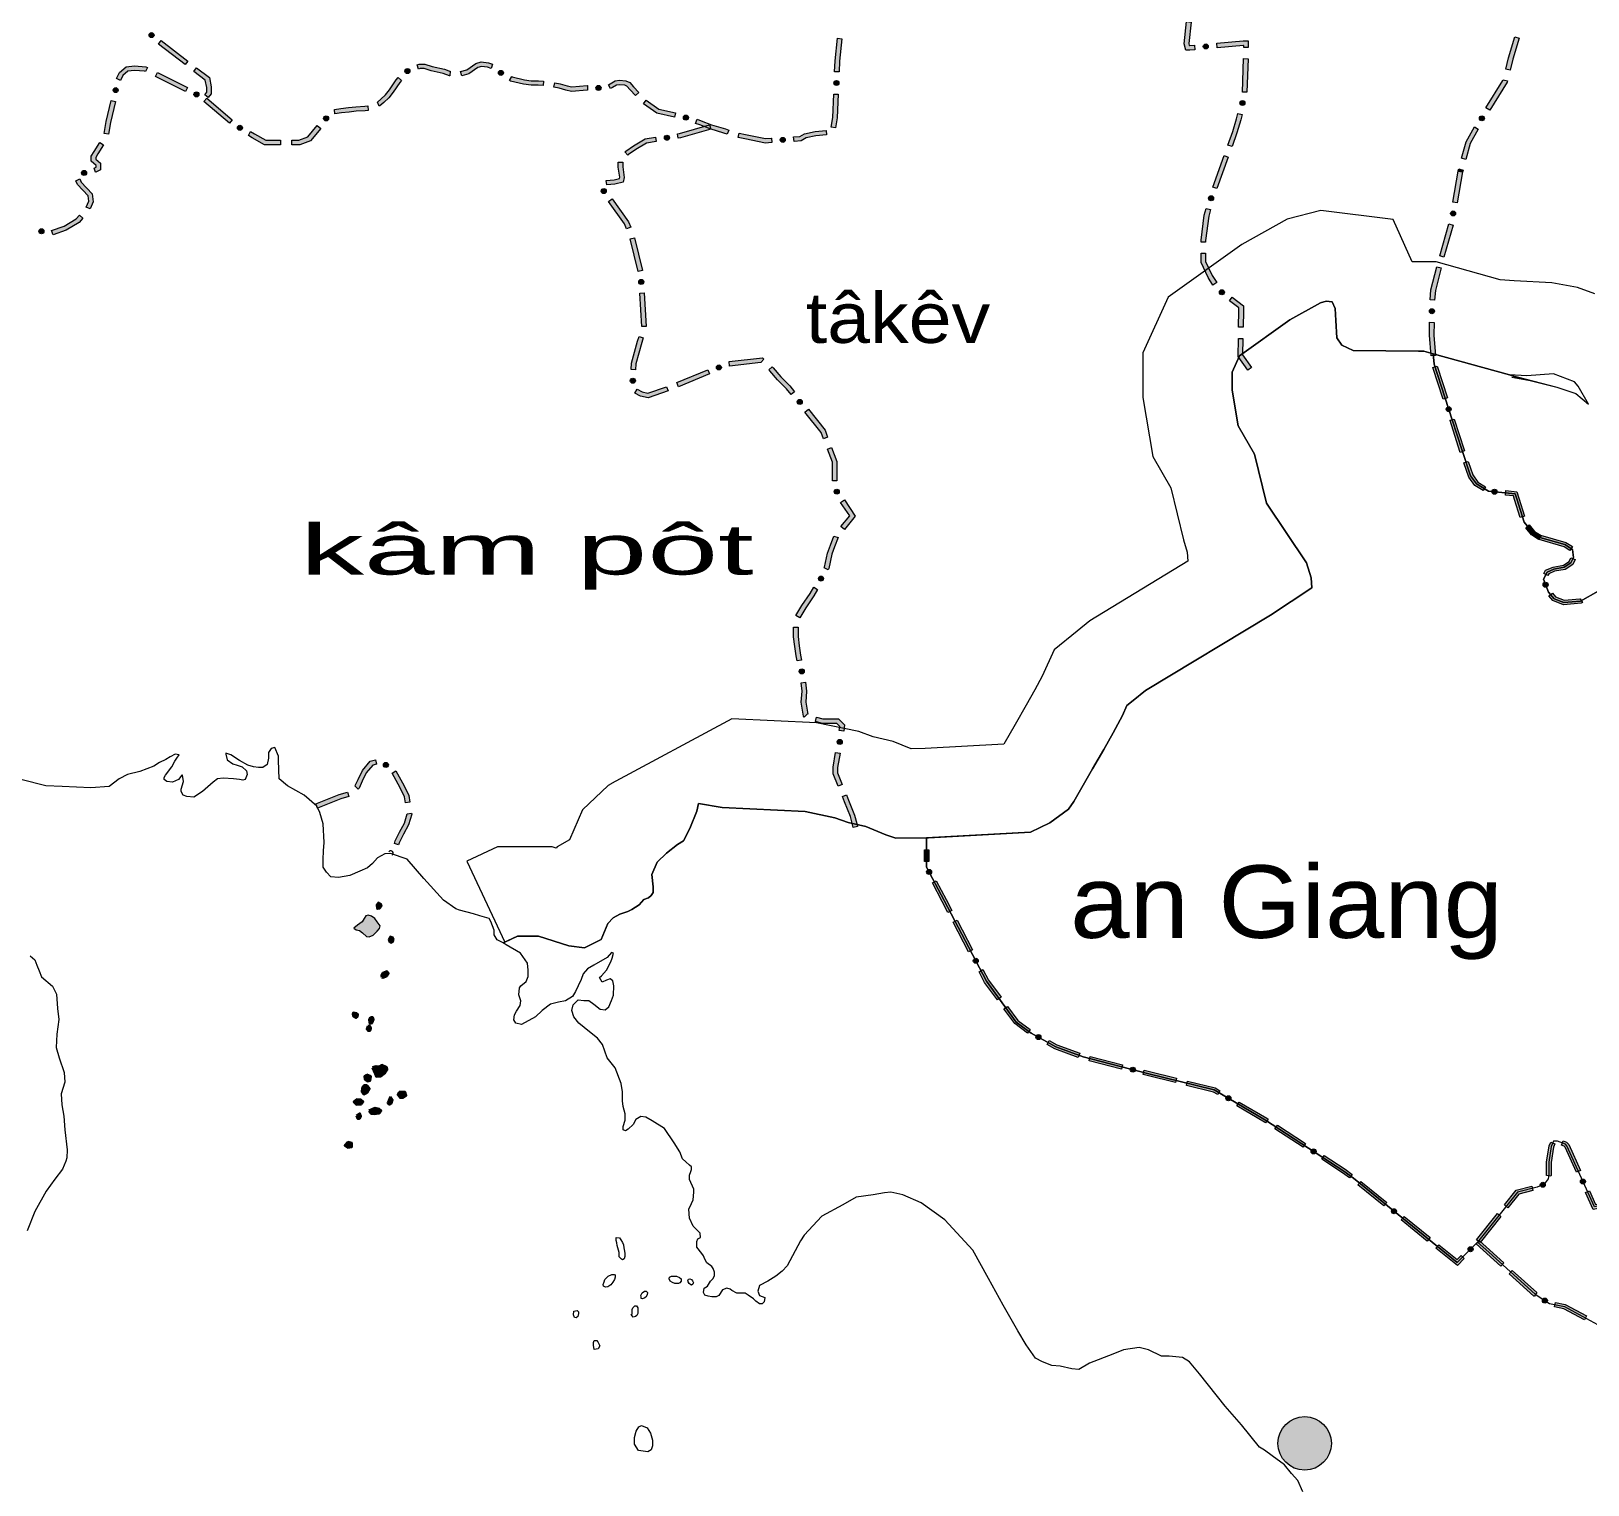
# Model space of a CAD drawing. Header units: metres. Extents: x -835890 to 1024355, y 79891 to 2211954.
# Drawn here: x -433987 to -294392, y 671148 to 801482 of the extents above; entities that cross this region are included whole.
import ezdxf
from ezdxf.enums import TextEntityAlignment as Align

# ---------------------------------------------------------------- set-up
doc = ezdxf.new("R2010")
doc.units = ezdxf.units.M
doc.header["$LTSCALE"] = 2200
for name, color, linetype, lineweight in [('12', 7, 'Continuous', 13), ('13', 7, 'Continuous', 13), ('14', 7, 'Continuous', 13), ('15', 7, 'Continuous', 13), ('18', 7, 'Continuous', 13), ('20', 7, 'Continuous', 13), ('35', 7, 'Continuous', 13), ('36', 7, 'Continuous', 13), ('37', 7, 'Continuous', 13), ('8', 7, 'Continuous', 13)]:
    doc.layers.add(name, color=color, linetype=linetype, lineweight=lineweight)
doc.layers.add('3', color=7, linetype='Continuous')

msp = doc.modelspace()

# ---------------------------------------------------------------- hatches: boundary and pattern name
at = {"layer": '15'}
for points in [[(-402548, 716673), (-402410, 716637), (-402090, 716783), (-401944, 717021), (-402063, 717168), (-402456, 717030), (-402566, 716820)], [(-404821, 713414), (-405103, 713465), (-405141, 713337), (-405090, 713144), (-404885, 713029), (-404718, 713132), (-404692, 713311)], [(-403781, 712259), (-403871, 711989), (-403781, 711874), (-403576, 711874), (-403525, 712066), (-403627, 712272)], [(-403563, 713055), (-403679, 712849), (-403602, 712516), (-403409, 712580), (-403294, 712875), (-403358, 713042)], [(-403870, 707900), (-404081, 707749), (-404051, 707508), (-403810, 707327), (-403598, 707387), (-403538, 707749)], [(-403387, 708564), (-403176, 708081), (-403055, 707749), (-402633, 707780), (-402241, 708081), (-402060, 708353), (-402090, 708564), (-402542, 708775), (-402784, 708624), (-403055, 708655)], [(-403870, 706965), (-404111, 706965), (-404292, 706754), (-404323, 706392), (-404142, 706180), (-403840, 706331), (-403659, 706693)], [(-400973, 706361), (-401094, 706120), (-400913, 705879), (-400641, 705879), (-400370, 706060), (-400460, 706361)], [(-404353, 705275), (-404202, 705486), (-404413, 705667), (-404775, 705698), (-405047, 705486), (-404805, 705245)], [(-401758, 705939), (-401999, 705366), (-401848, 705245), (-401667, 705366), (-401577, 705667)], [(-404805, 704219), (-404715, 704008), (-404534, 704008), (-404413, 704189), (-404504, 704430)], [(-403719, 704672), (-403508, 704430), (-403236, 704400), (-402784, 704460), (-402603, 704672), (-402784, 704823), (-403176, 704913)], [(-405590, 701866), (-405861, 701564), (-405590, 701383), (-405228, 701443), (-405228, 701775)]]:
    msp.add_hatch(color=256, dxfattribs=at).paths.add_polyline_path(points)
at = {"layer": '18'}
for points in [[(-402571, 723219), (-402874, 723401), (-403056, 723159), (-403025, 722826), (-402919, 722750), (-402708, 722795), (-402511, 723038)], [(-402692, 721282), (-402950, 721615), (-403177, 721918), (-403464, 722130), (-403752, 722236), (-403963, 722160), (-404115, 721933), (-404311, 721615), (-404735, 721313), (-405038, 721055), (-404826, 720904), (-404538, 720844), (-404266, 720647), (-403918, 720299), (-403661, 720269), (-403313, 720420), (-402965, 720783), (-402738, 721040)], [(-401800, 720329), (-401966, 720057), (-401921, 719875), (-401694, 719724), (-401482, 719875), (-401437, 720087), (-401512, 720238)]]:
    msp.add_hatch(color=256, dxfattribs=at).paths.add_polyline_path(points)
at = {"layer": '37'}
for points in [[(-423332, 801298, 1), (-423045, 800952, 1)], [(-329631, 799821), (-330091, 799783), (-330444, 799783), (-330585, 800346), (-330377, 802340), (-329980, 802299), (-330179, 800374), (-330132, 800183), (-330108, 800183), (-329664, 800220)], [(-420183, 798483), (-422560, 800313), (-422316, 800630), (-419939, 798800)], [(-361280, 800797), (-361502, 798798), (-361540, 797825), (-361939, 797840), (-361901, 798828), (-361677, 800841)], [(-328876, 800088, 1), (-328428, 800128, 1)], [(-325245, 800007), (-325252, 800207), (-325285, 800207), (-327638, 799998), (-327673, 800396), (-325303, 800607), (-324865, 800607), (-324846, 800020)], [(-300548, 800864), (-301117, 798982), (-301365, 797988), (-301753, 798085), (-301502, 799088), (-300931, 800980)], [(-396437, 797480), (-396466, 797483), (-397039, 797688), (-398117, 797928), (-398737, 798123), (-399116, 798123), (-399257, 798077), (-399381, 798457), (-399179, 798523), (-398676, 798523), (-398014, 798315), (-396928, 798073), (-396380, 797877), (-396404, 797879)], [(-392734, 798138), (-393062, 798247), (-393602, 798320), (-393930, 798221), (-394732, 797658), (-395369, 797470), (-395482, 797854), (-394908, 798023), (-394107, 798585), (-393634, 798727), (-392971, 798639), (-392607, 798517)], [(-325373, 796024), (-325260, 799022), (-324861, 799007), (-324973, 796009)], [(-426333, 797248), (-426072, 797770), (-425475, 798283), (-424726, 798366), (-423703, 798287), (-423551, 798211), (-423730, 797854), (-423812, 797894), (-424720, 797964), (-425308, 797899), (-425751, 797519), (-425975, 797069)], [(-422657, 797764), (-419974, 796422), (-420153, 796064), (-422836, 797406)], [(-418417, 795782), (-418238, 796006), (-418238, 796436), (-418368, 797086), (-419391, 797873), (-419147, 798190), (-418005, 797312), (-417838, 796476), (-417838, 795865), (-418105, 795532)], [(-400767, 797068), (-400932, 796875), (-401529, 795997), (-401904, 795496), (-402360, 795080), (-402705, 794777), (-402770, 794748), (-402933, 795114), (-402923, 795118), (-402627, 795378), (-402202, 795766), (-401855, 796229), (-401250, 797118), (-401071, 797328)], [(-400448, 797801, 1), (-400046, 798003, 1)], [(-392043, 797873, 1), (-391681, 797607, 1)], [(-388061, 796604), (-388516, 796636), (-389162, 796636), (-389828, 796719), (-390988, 797010), (-391093, 797070), (-390896, 797418), (-390838, 797385), (-389754, 797113), (-389137, 797036), (-388502, 797036), (-388033, 797002)], [(-301607, 797018), (-301638, 796894), (-303197, 794407), (-303536, 794619), (-302011, 797053), (-301995, 797115)], [(-426355, 796413, 1), (-426456, 795975, 1)], [(-418958, 795716, 1), (-419365, 795906, 1)], [(-384111, 796194), (-384112, 796194), (-385520, 796071), (-386035, 796201), (-386633, 796361), (-387102, 796465), (-387015, 796855), (-386538, 796749), (-385934, 796588), (-385487, 796476), (-384130, 796594), (-384111, 796594)], [(-383336, 796394, 1), (-382886, 796394, 1)], [(-379787, 795707), (-380262, 796220), (-380555, 796549), (-380764, 796639), (-381231, 796675), (-381490, 796643), (-381861, 796420), (-382048, 796326), (-382227, 796683), (-382054, 796770), (-381623, 797029), (-381241, 797077), (-380667, 797033), (-380315, 796882), (-379966, 796488), (-379493, 795980)], [(-361617, 795826), (-361700, 793710), (-361855, 792815), (-362249, 792883), (-362098, 793752), (-362017, 795842)], [(-361787, 796608, 1), (-361770, 797058, 1)], [(-427435, 792316), (-427259, 793373), (-426824, 795264), (-426434, 795175), (-426866, 793295), (-427040, 792250)], [(-416208, 793236), (-418492, 795181), (-418233, 795486), (-415949, 793541)], [(-403757, 794382), (-404039, 794347), (-404840, 794306), (-405475, 794227), (-406156, 794147), (-406740, 794073), (-406789, 794470), (-406204, 794544), (-405523, 794624), (-404875, 794705), (-404074, 794745), (-403807, 794779)], [(-376293, 793756), (-377873, 794119), (-379061, 794964), (-378829, 795290), (-377706, 794491), (-376203, 794146)], [(-325324, 795258, 1), (-325420, 794818, 1)], [(-415457, 792930, 1), (-415071, 792698, 1)], [(-408023, 792761), (-408943, 791662), (-409894, 791297), (-410620, 791297), (-410620, 791697), (-409968, 791697), (-409183, 791998), (-408330, 793018)], [(-407679, 793484, 1), (-407390, 793829, 1)], [(-376012, 792275), (-375834, 792302), (-373149, 793076), (-373038, 792691), (-375748, 791910), (-375952, 791879)], [(-375493, 793777, 1), (-375054, 793677, 1)], [(-371568, 792234), (-371863, 792347), (-373106, 792709), (-374034, 793073), (-374400, 793208), (-374262, 793583), (-373892, 793447), (-372977, 793088), (-371736, 792727), (-371425, 792608)], [(-326678, 791271), (-326238, 792495), (-325888, 793623), (-325782, 794104), (-325391, 794018), (-325501, 793520), (-325858, 792368), (-326301, 791136)], [(-304017, 793475, 1), (-303778, 793856, 1)], [(-428330, 789209), (-428324, 789211), (-428154, 789296), (-428154, 789450), (-428600, 789822), (-428600, 790268), (-428347, 790689), (-427833, 791503), (-427495, 791290), (-428006, 790480), (-428200, 790158), (-428200, 790009), (-427754, 789638), (-427754, 789049), (-428178, 788837), (-428220, 788825)], [(-411620, 791297), (-413054, 791297), (-414170, 791924), (-414509, 792128), (-414304, 792471), (-413969, 792270), (-412949, 791697), (-411620, 791697)], [(-380741, 790651), (-380655, 790728), (-379973, 791206), (-378931, 791831), (-377989, 791974), (-377929, 791579), (-378793, 791447), (-379755, 790870), (-380407, 790413), (-380476, 790352)], [(-376748, 791961, 1), (-377193, 791893, 1)], [(-367579, 791495), (-367598, 791494), (-368145, 791452), (-369995, 791819), (-370582, 791936), (-370503, 792328), (-369917, 792211), (-368121, 791855), (-367625, 791893), (-367603, 791894)], [(-366817, 791734, 1), (-366367, 791734, 1)], [(-362669, 792171), (-363616, 792098), (-364496, 791906), (-364947, 791659), (-365575, 791596), (-365615, 791994), (-365068, 792049), (-364637, 792284), (-363674, 792494), (-362700, 792570)], [(-304223, 792704), (-304941, 791398), (-305325, 789987), (-305711, 790092), (-305314, 791549), (-304573, 792896)], [(-328030, 787507), (-327016, 790330), (-326639, 790195), (-327654, 787371)], [(-429024, 788819, 1), (-429463, 788721, 1)], [(-382411, 788100), (-381697, 788165), (-381229, 788269), (-381202, 788378), (-381332, 789288), (-381332, 789737), (-380932, 789737), (-380932, 789316), (-380795, 788357), (-380901, 787932), (-381635, 787769), (-382375, 787702)], [(-305633, 788861), (-306107, 786088), (-306501, 786155), (-306027, 788929)], [(-305588, 789022), (-305637, 788843), (-306023, 788948), (-305974, 789127)], [(-429066, 785706), (-428828, 786231), (-428887, 786705), (-429832, 787724), (-429983, 788076), (-429615, 788233), (-429492, 787945), (-428506, 786883), (-428417, 786168), (-428702, 785540)], [(-382775, 787329, 1), (-382513, 786962, 1)], [(-380596, 783764), (-380774, 784197), (-382224, 786216), (-381899, 786449), (-380422, 784392), (-380226, 783917)], [(-328104, 786710, 1), (-328256, 786286, 1)], [(-432148, 783601), (-431011, 784003), (-429939, 784647), (-429638, 784975), (-429343, 784705), (-429683, 784334), (-430839, 783639), (-432015, 783224)], [(-329074, 782570), (-329074, 782740), (-328789, 784979), (-328633, 785582), (-328246, 785482), (-328395, 784904), (-328674, 782714), (-328674, 782570)], [(-306510, 784914, 1), (-306435, 785357, 1)], [(-432839, 783498, 1), (-433281, 783580, 1)], [(-306472, 784100), (-307296, 781216), (-307681, 781326), (-306857, 784210)], [(-379549, 779942), (-380262, 782856), (-379874, 782951), (-379160, 780037)], [(-328015, 778719), (-328438, 779380), (-329074, 780751), (-329074, 781570), (-328674, 781570), (-328674, 780840), (-328086, 779573), (-327678, 778935)], [(-307548, 780254), (-308068, 778221), (-308147, 777355), (-308545, 777391), (-308464, 778289), (-307935, 780353)], [(-379290, 779219, 1), (-379263, 778770, 1)], [(-379239, 774989), (-379417, 777984), (-379018, 778008), (-378840, 775013)], [(-327390, 778209, 1), (-327031, 777938, 1)], [(-325708, 774937), (-325682, 776416), (-325682, 776668), (-326533, 777311), (-326292, 777630), (-325282, 776867), (-325282, 776413), (-325308, 774930)], [(-308376, 776149, 1), (-308369, 776599, 1)], [(-308189, 775371), (-308206, 774231), (-308047, 772398), (-308446, 772364), (-308607, 774217), (-308589, 775377)], [(-380195, 771152), (-380162, 771715), (-379621, 773677), (-379478, 774107), (-379099, 773980), (-379238, 773561), (-379765, 771649), (-379796, 771128)], [(-324871, 771089), (-325754, 772324), (-325726, 773938), (-325326, 773931), (-325352, 772449), (-324546, 771322)], [(-368557, 771785), (-368552, 771781), (-371357, 771460), (-371402, 771858), (-368414, 772199), (-368285, 772079)], [(-373163, 770759), (-375932, 769604), (-376086, 769974), (-373317, 771128)], [(-372524, 771242, 1), (-372109, 771415, 1)], [(-365848, 768894), (-366260, 769411), (-367059, 770211), (-367738, 771026), (-367824, 771105), (-367552, 771399), (-367447, 771302), (-366763, 770481), (-365961, 769677), (-365535, 769143)], [(-307915, 771457), (-306991, 768603), (-307372, 768480), (-308296, 771334)], [(-380031, 770366, 1), (-380031, 769916, 1)], [(-376869, 769225), (-378650, 768602), (-379333, 768753), (-379847, 769028), (-379658, 769381), (-379193, 769132), (-378674, 769017), (-377002, 769603)], [(-365209, 768412, 1), (-364928, 768060, 1)], [(-306804, 767376, 1), (-306943, 767804, 1)], [(-362935, 764939), (-363148, 765502), (-364602, 767329), (-364289, 767578), (-362796, 765703), (-362561, 765080)], [(-306375, 766700), (-306374, 766699), (-305485, 763935), (-305455, 763848), (-305834, 763719), (-305865, 763809), (-306755, 766576), (-306756, 766577)], [(-362137, 761157), (-362137, 762827), (-362582, 764003), (-362208, 764145), (-361737, 762900), (-361737, 761157)], [(-305133, 762901), (-304722, 761692), (-304249, 761046), (-303582, 760640), (-303790, 760298), (-304524, 760745), (-305081, 761505), (-305512, 762772)], [(-361835, 760402, 1), (-361668, 759984, 1)], [(-361374, 757061), (-360583, 758031), (-361397, 759231), (-361066, 759456), (-360085, 758009), (-361064, 756808)], [(-302529, 760163, 1), (-302977, 760207, 1)], [(-301738, 760286), (-300772, 760192), (-300579, 759624), (-300072, 758009), (-300454, 757889), (-300959, 759500), (-301068, 759819), (-301777, 759888)], [(-299648, 757210), (-299164, 756622), (-298593, 756254), (-298810, 755918), (-299433, 756320), (-299956, 756955)], [(-362874, 753376), (-362843, 753438), (-362582, 754690), (-362314, 755389), (-362009, 756212), (-361634, 756073), (-361940, 755248), (-362197, 754577), (-362462, 753302), (-362520, 753192)], [(-298647, 756279), (-296361, 755630), (-295784, 755268), (-295997, 754929), (-296525, 755261), (-298756, 755894)], [(-295545, 754101), (-295754, 753662), (-296432, 753225), (-297386, 753051), (-297898, 752831), (-297986, 752665), (-298339, 752853), (-298185, 753143), (-297503, 753436), (-296582, 753604), (-296066, 753937), (-295906, 754273)], [(-363055, 752597, 1), (-363262, 752197, 1)], [(-365414, 749090), (-364869, 750002), (-364135, 751054), (-363816, 751620), (-363467, 751423), (-363796, 750840), (-364533, 749785), (-365071, 748885)], [(-298097, 751645, 1), (-298267, 752062, 1)], [(-297575, 751104), (-297282, 750761), (-296519, 750455), (-295119, 750575), (-295084, 750595), (-294886, 750247), (-294997, 750184), (-296580, 750048), (-297522, 750426), (-297879, 750844)], [(-365298, 745014), (-365397, 745462), (-365503, 746314), (-365610, 747169), (-365610, 748034), (-365210, 748034), (-365210, 747194), (-365106, 746363), (-365002, 745530), (-364907, 745100)], [(-364935, 744301, 1), (-364837, 743861, 1)], [(-364654, 739984), (-364729, 740059), (-364923, 741307), (-364849, 742303), (-364951, 743063), (-364554, 743116), (-364447, 742315), (-364520, 741323), (-364353, 740249), (-364371, 740267)], [(-361521, 738766), (-361478, 739146), (-361752, 739420), (-363030, 739420), (-363655, 739576), (-363558, 739964), (-362981, 739820), (-361587, 739820), (-361060, 739293), (-361123, 738722)], [(-361445, 737979, 1), (-361520, 737535, 1)], [(-404954, 733815), (-404917, 733852), (-404674, 734400), (-404277, 735195), (-403580, 736031), (-403118, 736157), (-403012, 735771), (-403353, 735678), (-403940, 734974), (-404312, 734229), (-404582, 733622), (-404671, 733533)], [(-401985, 735572, 1), (-402369, 735807, 1)], [(-361621, 733799), (-362070, 734906), (-362070, 735496), (-361847, 736805), (-361453, 736737), (-361670, 735463), (-361670, 734984), (-361250, 733949)], [(-401270, 735150), (-400530, 733828), (-400130, 732962), (-400035, 732367), (-400430, 732304), (-400516, 732844), (-400886, 733646), (-401619, 734954)], [(-408452, 732194), (-406354, 733029), (-405621, 733238), (-405511, 732853), (-406225, 732650), (-408304, 731822)], [(-360262, 730077), (-360328, 730355), (-360524, 731075), (-361054, 732400), (-361245, 732872), (-360875, 733023), (-360683, 732549), (-360144, 731203), (-359940, 730454), (-359873, 730168)], [(-399877, 731380), (-399862, 731287), (-400137, 730326), (-400595, 729475), (-400972, 728721), (-401033, 728536), (-401413, 728663), (-401342, 728874), (-400950, 729659), (-400509, 730477), (-400271, 731312), (-400272, 731317)], [(-353891, 727042), (-353891, 727442), (-353891, 728075), (-353491, 728075), (-353491, 727442), (-353491, 727042)], [(-353569, 726298, 1), (-353359, 725900, 1)], [(-351775, 722468), (-352287, 723446), (-353173, 725121), (-352820, 725308), (-351933, 723632), (-351420, 722654)], [(-349918, 718925), (-351310, 721582), (-350956, 721768), (-349564, 719111)], [(-349381, 718331, 1), (-349172, 717933, 1)], [(-347340, 714622), (-348485, 716190), (-348990, 717154), (-348636, 717339), (-348144, 716402), (-347017, 714858)], [(-344637, 711648), (-345787, 712497), (-346750, 713814), (-346427, 714050), (-345501, 712782), (-344399, 711970)], [(-343859, 711405, 1), (-343465, 711186, 1)], [(-340096, 709468), (-342179, 710242), (-342885, 710635), (-342691, 710984), (-342011, 710606), (-339956, 709843)], [(-336214, 708427), (-339120, 709172), (-339021, 709559), (-336115, 708815)], [(-335414, 708428, 1), (-334978, 708317, 1)], [(-331363, 707207), (-333921, 707839), (-334277, 707931), (-334177, 708318), (-333823, 708227), (-331267, 707596)], [(-327586, 706141), (-327974, 706369), (-330392, 706967), (-330297, 707356), (-327822, 706744), (-327383, 706486)], [(-326816, 705921, 1), (-326428, 705692, 1)], [(-323287, 703606), (-323400, 703679), (-325862, 705127), (-325659, 705472), (-323189, 704019), (-323069, 703941)], [(-319934, 701425), (-322448, 703061), (-322230, 703396), (-319715, 701760)], [(-319175, 701170, 1), (-318798, 700925, 1)], [(-297353, 701726), (-297483, 701422), (-297688, 700057), (-297688, 698927), (-297711, 698812), (-298103, 698890), (-298088, 698967), (-298088, 700086), (-297871, 701532), (-297720, 701883)], [(-295425, 699172), (-296439, 701432), (-296524, 701518), (-296753, 701609), (-296604, 701980), (-296299, 701858), (-296104, 701663), (-295060, 699336)], [(-315782, 698665), (-316381, 699114), (-318257, 700335), (-318039, 700670), (-316152, 699442), (-315542, 698985)], [(-312677, 696156), (-315005, 698048), (-314753, 698359), (-312425, 696466)], [(-298638, 697958, 1), (-298227, 698140, 1)], [(-294925, 698547, 1), (-294741, 698136, 1)], [(-299326, 697525), (-300585, 697222), (-301562, 695997), (-301875, 696246), (-300813, 697579), (-299419, 697914)], [(-292297, 696177), (-293928, 695837), (-294606, 697347), (-294241, 697511), (-293695, 696294), (-292378, 696568)], [(-311950, 695822, 1), (-311601, 695538, 1)], [(-308797, 693002), (-311125, 694894), (-310873, 695205), (-308545, 693312)], [(-302185, 695215), (-304055, 692869), (-304368, 693118), (-302498, 695464)], [(-305474, 691429), (-306097, 690807), (-308022, 692371), (-307769, 692682), (-306124, 691345), (-305757, 691712)], [(-305068, 692118, 1), (-304749, 692437, 1)], [(-304149, 693051), (-301920, 691044), (-302188, 690747), (-304417, 692754)], [(-301177, 690374), (-298981, 688396), (-298968, 688388), (-299190, 688055), (-299227, 688079), (-301445, 690077)], [(-298060, 687542, 1), (-298435, 687792, 1)], [(-297301, 687492), (-296416, 687318), (-294517, 686291), (-294707, 685939), (-296552, 686937), (-297378, 687100)]]:
    msp.add_hatch(color=256, dxfattribs=at).paths.add_polyline_path(points)
at = {"layer": '8'}
msp.add_hatch(color=256, dxfattribs=at).paths.add_polyline_path([(-317387, 674866, 1), (-322187, 674866, 1)])

# ---------------------------------------------------------------- linework, layer by layer
at = {"layer": '12'}
for points in [[(-337804, 737085), (-336964, 738559), (-336128, 740131), (-335734, 741010), (-335156, 741484), (-334066, 742355), (-322863, 749121), (-319155, 751582), (-319214, 752472), (-319615, 753808), (-323221, 759150), (-324289, 763557), (-325758, 766095), (-326293, 769300), (-326293, 770903), (-325625, 772372), (-321120, 775601), (-318381, 777137), (-317847, 777271), (-317313, 777204), (-317046, 776603), (-316979, 775534), (-316912, 773998), (-316445, 773330), (-315443, 772863), (-309565, 772796), (-309098, 772796), (-308261, 772554), (-308181, 771629), (-306565, 766637), (-305675, 763872), (-304902, 761599), (-304386, 760896), (-303309, 760239), (-300920, 760005), (-300769, 759562), (-300108, 757454), (-299298, 756471), (-298702, 756086)], [(-298702, 756086), (-296443, 755445), (-295761, 755018), (-295676, 754291), (-295910, 753799), (-296507, 753415), (-297444, 753244), (-298041, 752987), (-298382, 752346), (-297913, 751192), (-297402, 750593), (-296549, 750251), (-295058, 750380), (-293481, 751277)], [(-293811, 696065), (-296271, 701547), (-296412, 701688), (-297115, 701969), (-297466, 701969), (-297677, 701477), (-297888, 700072), (-297888, 698947), (-297958, 698596), (-298309, 698104), (-298942, 697823), (-300699, 697401), (-304283, 692903), (-306111, 691076), (-315423, 698646), (-316266, 699278), (-323294, 703849), (-327898, 706557), (-333872, 708033), (-339635, 709510), (-342095, 710424), (-344309, 711655), (-345644, 712639), (-348315, 716296), (-352110, 723539), (-353691, 726528), (-353691, 727442), (-353691, 729146), (-344361, 729666), (-342637, 730506), (-340956, 731716), (-340483, 732401), (-338802, 735348), (-337804, 737085)]]:
    msp.add_lwpolyline(points, dxfattribs=at)
at = {"layer": '13'}
msp.add_lwpolyline([(-293481, 751277), (-295058, 750380), (-296549, 750251), (-297402, 750593), (-297913, 751192), (-298382, 752346), (-298041, 752987), (-297444, 753244), (-296507, 753415), (-295910, 753799), (-295676, 754291), (-295761, 755018), (-296443, 755445), (-298702, 756086), (-299298, 756471), (-300108, 757454), (-300769, 759562), (-300920, 760005), (-303309, 760239), (-304386, 760896), (-304902, 761599), (-305675, 763872), (-306565, 766637), (-308181, 771629), (-308261, 772554), (-301417, 770658), (-297179, 769568), (-295460, 768993), (-294332, 768051)], dxfattribs=at)
at = {"layer": '14'}
for points in [[(-297115, 701969), (-297466, 701969), (-297677, 701477), (-297888, 700072), (-297888, 698947), (-297958, 698596)], [(-282707, 699720), (-283480, 699439), (-287556, 697752), (-292125, 696417), (-293811, 696065), (-296271, 701547), (-296412, 701688), (-297115, 701969)], [(-297958, 698596), (-298309, 698104), (-298942, 697823), (-300699, 697401), (-304283, 692903)], [(-304283, 692903), (-303283, 692002), (-299104, 688238), (-297838, 687394)], [(-297838, 687394), (-296484, 687128), (-292883, 685180), (-291828, 684020), (-291301, 682966), (-291301, 680974), (-286172, 675978)]]:
    msp.add_lwpolyline(points, dxfattribs=at)
at = {"layer": '15'}
for points in [[(-377850, 726985), (-377010, 727774), (-376013, 728563), (-375488, 728878), (-374910, 729983), (-374307, 731545), (-374149, 732229), (-372022, 731872), (-364570, 731508), (-361919, 730955), (-360712, 730534), (-359137, 730166), (-357352, 729429), (-356460, 729113), (-353691, 729146), (-353691, 727442), (-353691, 726528), (-352110, 723539), (-348315, 716296), (-345644, 712639), (-344309, 711655), (-342095, 710424), (-339635, 709510), (-333872, 708033), (-327898, 706557), (-323294, 703849), (-316266, 699278), (-315423, 698646), (-306111, 691076), (-304283, 692903), (-303283, 692002), (-299104, 688238), (-297838, 687394), (-296484, 687128), (-292883, 685180)], [(-374782, 699426), (-374782, 699652), (-374952, 699822), (-375290, 700105), (-375572, 700388), (-375826, 701010), (-376334, 701802), (-377180, 703103), (-378308, 703782), (-378872, 704121), (-379324, 704178), (-379775, 703895), (-380001, 703442), (-380452, 703046), (-380678, 702877), (-380903, 702990), (-380903, 703273), (-380734, 703838), (-380734, 704404), (-380903, 705083), (-380960, 705592), (-380960, 706384), (-381073, 707119), (-381609, 708533), (-382342, 709438), (-382737, 710626), (-383188, 711192), (-383922, 711757), (-384881, 712549), (-385332, 713115), (-385501, 713681), (-385388, 714190), (-384937, 714642), (-384429, 714586), (-383978, 714586), (-383527, 714246), (-382963, 713794), (-382511, 713737), (-382173, 714020), (-381947, 714586), (-381778, 715038), (-381721, 715887), (-381834, 716339), (-382060, 716509), (-382398, 716396), (-382793, 716226), (-383019, 716622), (-382850, 716792), (-382398, 717301), (-382004, 718036), (-381891, 718376), (-381778, 718828), (-381947, 718885), (-382342, 718432), (-383527, 717753), (-384091, 717414), (-384486, 716962), (-384655, 716452), (-384937, 715887), (-385163, 715378), (-385445, 714925), (-386065, 714529), (-386686, 714416), (-387419, 714246), (-388153, 713681), (-388773, 713115), (-390015, 712436), (-390522, 712549), (-390692, 712832), (-390635, 713285), (-390466, 713624), (-390127, 714133), (-390071, 714529), (-390240, 715095), (-390184, 715717), (-390071, 715887), (-389591, 716283), (-389422, 716735), (-389422, 717301), (-389479, 717923), (-390099, 718828), (-391397, 719564), (-391669, 719739), (-390366, 720352), (-388496, 720352), (-385758, 719484), (-384356, 719284), (-382864, 720051), (-382259, 721463), (-381787, 721989), (-381209, 722304), (-380474, 722567), (-380107, 722725), (-379477, 723146), (-379057, 723619), (-378637, 723777), (-378375, 723987), (-378217, 724250), (-378217, 724776), (-378322, 725881), (-377850, 726985)], [(-434062, 718569), (-433670, 718215), (-433475, 717744), (-433279, 717234), (-433044, 716685), (-432065, 715860), (-431713, 715154), (-431635, 713859), (-431498, 712878), (-431693, 711543), (-431733, 710366), (-431459, 709424), (-431028, 708128), (-430969, 707265), (-431282, 706205), (-431243, 705224), (-431048, 704203), (-430969, 702987), (-430754, 701181), (-430793, 700475), (-430871, 700161), (-431185, 699454), (-431850, 698551), (-432633, 697492), (-433670, 695647), (-434336, 693920)], [(-373569, 691394), (-373682, 691676), (-373851, 691903), (-374303, 692468), (-374303, 692977), (-374190, 693204), (-374077, 693260), (-373964, 693317), (-373992, 693713), (-374613, 694335), (-374952, 695070), (-375008, 695862), (-374782, 696371), (-374613, 696711), (-374557, 697390), (-374557, 697672), (-374952, 698521), (-374952, 698917), (-374839, 699256), (-374782, 699426)], [(-319946, 670521), (-320397, 671539), (-320961, 672161), (-321582, 672953), (-322710, 673745), (-323387, 674254), (-323839, 674537), (-325446, 676517), (-326913, 678214), (-329226, 681099), (-330129, 682173), (-330750, 682569), (-331934, 682682), (-332611, 682682), (-333796, 683248), (-334642, 683474), (-336024, 683248), (-336984, 682852), (-339071, 682060), (-340030, 681495), (-340651, 681551), (-341722, 681777), (-342456, 681834), (-343302, 682173), (-343923, 682513), (-344769, 683701), (-345502, 684945), (-346828, 687264), (-348126, 689640), (-349536, 692186), (-352047, 694901), (-354190, 696428), (-355826, 697163), (-356898, 697390), (-357463, 697333), (-358478, 697163), (-360001, 696937), (-361186, 696258), (-363076, 695240), (-364656, 693543), (-364994, 693034), (-366179, 690771), (-366630, 690319), (-367194, 689866), (-367928, 689414), (-368661, 689018), (-368830, 688509), (-368661, 688113), (-368210, 687943), (-368266, 687547), (-368435, 687377), (-368661, 687377), (-369000, 687604), (-369225, 687830), (-369677, 688169), (-369959, 688339), (-370241, 688339), (-370692, 688339), (-371143, 688565), (-371313, 688678), (-371595, 688792), (-371990, 688622), (-372328, 688113), (-372554, 688000), (-372949, 688000), (-373287, 688056), (-373569, 688169), (-373682, 688396), (-373626, 688792), (-373344, 688961), (-373062, 689414), (-372836, 689640), (-372723, 689923), (-372723, 690206), (-372836, 690545), (-372949, 690715), (-373400, 691054), (-373569, 691394)]]:
    msp.add_lwpolyline(points, dxfattribs=at)
at = {"layer": '15', "lineweight": 35}
for points in [[(-402548, 716673), (-402410, 716637), (-402090, 716783), (-401944, 717021), (-402063, 717168), (-402456, 717030), (-402566, 716820)], [(-404821, 713414), (-405103, 713465), (-405141, 713337), (-405090, 713144), (-404885, 713029), (-404718, 713132), (-404692, 713311)], [(-403781, 712259), (-403871, 711989), (-403781, 711874), (-403576, 711874), (-403525, 712066), (-403627, 712272)], [(-403563, 713055), (-403679, 712849), (-403602, 712516), (-403409, 712580), (-403294, 712875), (-403358, 713042)], [(-403870, 707900), (-404081, 707749), (-404051, 707508), (-403810, 707327), (-403598, 707387), (-403538, 707749)], [(-403387, 708564), (-403176, 708081), (-403055, 707749), (-402633, 707780), (-402241, 708081), (-402060, 708353), (-402090, 708564), (-402542, 708775), (-402784, 708624), (-403055, 708655)], [(-403870, 706965), (-404111, 706965), (-404292, 706754), (-404323, 706392), (-404142, 706180), (-403840, 706331), (-403659, 706693)], [(-400973, 706361), (-401094, 706120), (-400913, 705879), (-400641, 705879), (-400370, 706060), (-400460, 706361)], [(-404353, 705275), (-404202, 705486), (-404413, 705667), (-404775, 705698), (-405047, 705486), (-404805, 705245)], [(-401758, 705939), (-401999, 705366), (-401848, 705245), (-401667, 705366), (-401577, 705667)], [(-404805, 704219), (-404715, 704008), (-404534, 704008), (-404413, 704189), (-404504, 704430)], [(-403719, 704672), (-403508, 704430), (-403236, 704400), (-402784, 704460), (-402603, 704672), (-402784, 704823), (-403176, 704913)], [(-405590, 701866), (-405861, 701564), (-405590, 701383), (-405228, 701443), (-405228, 701775)]]:
    msp.add_lwpolyline(points, close=True, dxfattribs=at)
at = {"layer": '15'}
for points in [[(-381261, 691986), (-381429, 692616), (-381471, 692846), (-381534, 693056), (-381534, 693224), (-381513, 693329), (-381219, 693287), (-381115, 693119), (-380968, 692867), (-380863, 692679), (-380842, 692406), (-380779, 692091), (-380737, 691881), (-380737, 691608), (-380821, 691419), (-380968, 691335), (-381052, 691377), (-381261, 691587), (-381261, 691776)], [(-382486, 688863), (-382656, 688970), (-382678, 689119), (-382614, 689354), (-382529, 689567), (-382252, 689844), (-381912, 689993), (-381720, 689993), (-381614, 689972), (-381614, 689780), (-381678, 689545), (-381827, 689311), (-382018, 689076), (-382273, 688906)], [(-376463, 689298), (-376693, 689424), (-376777, 689634), (-376735, 689781), (-376567, 689865), (-376400, 689865), (-376106, 689844), (-375834, 689739), (-375708, 689613), (-375708, 689403), (-375813, 689256), (-375939, 689214), (-376127, 689193), (-376253, 689214)], [(-375080, 689340), (-375090, 689448), (-375027, 689595), (-374923, 689616), (-374776, 689553), (-374671, 689427), (-374587, 689259), (-374650, 689154), (-374776, 689049), (-374839, 689070), (-374985, 689196)], [(-379273, 688010), (-379316, 688138), (-379188, 688351), (-378975, 688501), (-378847, 688522), (-378720, 688394), (-378741, 688181), (-378869, 687989), (-379018, 687882), (-379167, 687840), (-379294, 687861)], [(-380103, 686454), (-380103, 686880), (-380039, 687030), (-379954, 687115), (-379848, 687200), (-379699, 687200), (-379592, 687030), (-379571, 686816), (-379571, 686518), (-379677, 686326), (-379784, 686241), (-379997, 686177), (-380167, 686433)], [(-385316, 686731), (-385018, 686774), (-384912, 686667), (-384912, 686497), (-384955, 686241), (-385103, 686113), (-385252, 686155), (-385338, 686390)], [(-383153, 683353), (-383494, 683291), (-383556, 683664), (-383556, 683912), (-383494, 684098), (-383246, 684098), (-383184, 683974), (-382998, 683602)], [(-379530, 674215), (-379870, 674783), (-379870, 675404), (-379747, 675963), (-379499, 676336), (-379251, 676460), (-378756, 676274), (-378446, 675777), (-378260, 675156), (-378260, 674659), (-378384, 674287), (-378694, 674100)]]:
    msp.add_lwpolyline(points, close=True, dxfattribs=at)
at = {"layer": '18'}
for points in [[(-294332, 768051), (-295267, 769654), (-295601, 770054), (-297471, 770756), (-299858, 770581), (-301417, 770658), (-308261, 772554), (-309098, 772796), (-309565, 772796), (-315443, 772863), (-316445, 773330), (-316912, 773998), (-316979, 775534), (-317046, 776603), (-317313, 777204), (-317847, 777271), (-318381, 777137), (-321120, 775601), (-325625, 772372), (-326293, 770903), (-326293, 769300), (-325758, 766095), (-324289, 763557)], [(-324289, 763557), (-323221, 759150), (-319615, 753808), (-319214, 752472), (-319155, 751582), (-322863, 749121), (-334066, 742355), (-335156, 741484), (-335734, 741010), (-336128, 740131), (-336964, 738559), (-337804, 737085), (-338802, 735348), (-340483, 732401), (-340956, 731716), (-342637, 730506), (-344361, 729666), (-353691, 729146), (-356460, 729113), (-357352, 729429), (-359137, 730166), (-360712, 730534), (-361919, 730955), (-364570, 731508), (-372022, 731872), (-374149, 732229), (-374307, 731545), (-374910, 729983), (-375488, 728878), (-376013, 728563), (-377010, 727774), (-377850, 726985), (-378322, 725881), (-378217, 724776), (-378217, 724250), (-378375, 723987), (-378637, 723777), (-379057, 723619), (-379477, 723146), (-380107, 722725), (-380474, 722567), (-381209, 722304), (-381787, 721989), (-382259, 721463), (-382864, 720051), (-384356, 719284), (-385758, 719484), (-388496, 720352), (-390366, 720352), (-391669, 719739), (-392187, 720016), (-392469, 720469), (-392469, 720865), (-392751, 721657), (-392920, 721939), (-393766, 722166), (-394330, 722335), (-395572, 722675), (-395910, 722788), (-397010, 723580), (-398759, 725503), (-400282, 727257), (-401749, 727766), (-402257, 727709), (-402934, 727370), (-403385, 726861), (-403836, 726465), (-404513, 726182), (-405416, 725786), (-406432, 725616), (-407109, 725673), (-407504, 726069), (-407814, 726521), (-407814, 727200), (-407757, 727992), (-407701, 728727), (-407814, 730424), (-408096, 731442), (-408378, 732008), (-409506, 732970), (-411001, 733818), (-411735, 734440), (-411791, 736081), (-411791, 736477), (-412130, 737269), (-412468, 737156), (-412694, 736816), (-412694, 736307), (-412807, 735741), (-413202, 735459), (-413596, 735459), (-414048, 735515), (-414556, 735685), (-415289, 736081), (-416079, 736590), (-416530, 736760), (-416530, 736647), (-416417, 736137), (-415910, 735798), (-415515, 735685), (-415063, 735515)], [(-415063, 735515), (-414668, 735176), (-414612, 734836), (-414781, 734384), (-415007, 734327), (-415289, 734384), (-415853, 734440), (-416756, 734497), (-417263, 734440), (-417658, 734158), (-418617, 733309), (-419407, 732800), (-420028, 732857), (-420366, 732970), (-420536, 733309), (-420536, 733535), (-420310, 734214), (-420423, 734780), (-420479, 734780), (-420761, 734384), (-421325, 734158), (-421833, 734214), (-422059, 734384), (-422059, 734554), (-421946, 734780), (-421382, 735515), (-421100, 736024), (-420931, 736307), (-420705, 736590), (-421072, 736647), (-421523, 736420), (-421918, 736194), (-422482, 735911), (-422990, 735572), (-423610, 735346), (-424231, 735119), (-425359, 734836), (-426093, 734440), (-426995, 733762), (-428631, 733649), (-431198, 733762), (-432665, 733818), (-434922, 734384)]]:
    msp.add_lwpolyline(points, dxfattribs=at)
for points in [[(-402571, 723219), (-402874, 723401), (-403056, 723159), (-403025, 722826), (-402919, 722750), (-402708, 722795), (-402511, 723038)], [(-402692, 721282), (-402950, 721615), (-403177, 721918), (-403464, 722130), (-403752, 722236), (-403963, 722160), (-404115, 721933), (-404311, 721615), (-404735, 721313), (-405038, 721055), (-404826, 720904), (-404538, 720844), (-404266, 720647), (-403918, 720299), (-403661, 720269), (-403313, 720420), (-402965, 720783), (-402738, 721040)], [(-401800, 720329), (-401966, 720057), (-401921, 719875), (-401694, 719724), (-401482, 719875), (-401437, 720087), (-401512, 720238)]]:
    msp.add_lwpolyline(points, close=True, dxfattribs=at)
at = {"layer": '35'}
for points in [[(-293781, 777916), (-295320, 778493), (-297631, 778922), (-301003, 779100), (-302264, 779198), (-308005, 780796), (-309520, 780796), (-310158, 780803), (-311837, 784582), (-318338, 785394), (-321361, 784638), (-325420, 782361), (-332023, 777629), (-334293, 772636), (-334293, 768638), (-333410, 763345), (-331792, 760549), (-330657, 755867), (-330316, 754773), (-330268, 753974), (-339063, 748603), (-340192, 747700), (-342263, 746000), (-343318, 743650), (-343972, 742419), (-344747, 741060), (-345745, 739323), (-346758, 737547), (-353810, 737162), (-355064, 737139), (-356683, 737808), (-358477, 738227), (-359776, 738681), (-363552, 739468), (-371161, 739839)], [(-319155, 751582), (-319214, 752472), (-319615, 753808), (-323221, 759150), (-324289, 763557), (-325758, 766095), (-326293, 769300), (-326293, 770903), (-325625, 772372), (-321120, 775601), (-318381, 777137), (-317847, 777271), (-317313, 777204), (-317046, 776603), (-316979, 775534), (-316912, 773998), (-316445, 773330), (-315443, 772863), (-309565, 772796), (-309098, 772796), (-301417, 770658), (-297179, 769568), (-295460, 768993), (-294332, 768051)], [(-371161, 739839), (-381945, 734023), (-381977, 734005), (-382240, 733837), (-384547, 731670), (-385704, 728964), (-386824, 728352), (-386920, 728245), (-387258, 728352), (-392154, 728352), (-394907, 727057), (-391501, 719818), (-390366, 720352), (-388496, 720352), (-385758, 719484), (-384356, 719284), (-382864, 720051), (-382259, 721463), (-381787, 721989), (-381209, 722304), (-380474, 722567), (-380107, 722725), (-379477, 723146), (-379057, 723619), (-378637, 723777), (-378375, 723987), (-378217, 724250), (-378217, 724776), (-378322, 725881), (-377850, 726985), (-377010, 727774), (-376013, 728563), (-375488, 728878), (-374910, 729983), (-374307, 731545), (-374149, 732229), (-372022, 731872), (-364570, 731508), (-361919, 730955), (-360712, 730534), (-359137, 730166), (-357352, 729429), (-356460, 729113), (-353521, 729166), (-344361, 729666), (-342637, 730506), (-340956, 731716), (-340483, 732401), (-338802, 735348), (-337804, 737085), (-336964, 738559), (-336128, 740131), (-335734, 741010), (-335156, 741484), (-334066, 742355), (-322863, 749121), (-319155, 751582)]]:
    msp.add_lwpolyline(points, dxfattribs=at)
at = {"layer": '36'}
for points in [[(-319155, 751582), (-319214, 752472), (-319615, 753808), (-323221, 759150), (-324289, 763557), (-325758, 766095), (-326293, 769300), (-326293, 770903), (-325625, 772372), (-321120, 775601), (-318381, 777137), (-317847, 777271), (-317313, 777204), (-317046, 776603), (-316979, 775534), (-316912, 773998), (-316445, 773330), (-315443, 772863), (-309565, 772796), (-309098, 772796), (-301417, 770658), (-300482, 770325)], [(-301200, 770458), (-299580, 770157), (-297179, 769568), (-295460, 768993), (-294332, 768051)], [(-334066, 742355), (-322863, 749121), (-319155, 751582)], [(-344361, 729666), (-342637, 730506), (-340956, 731716), (-340483, 732401), (-338802, 735348), (-337804, 737085), (-336964, 738559), (-336128, 740131), (-335734, 741010), (-335156, 741484), (-334066, 742355)], [(-391501, 719818), (-390366, 720352), (-388496, 720352), (-385758, 719484), (-384356, 719284), (-382864, 720051), (-382259, 721463), (-381787, 721989), (-381209, 722304), (-380474, 722567), (-380107, 722725), (-379477, 723146), (-379057, 723619), (-378637, 723777), (-378375, 723987), (-378217, 724250), (-378217, 724776), (-378322, 725881), (-377850, 726985), (-377010, 727774), (-376013, 728563), (-375488, 728878), (-374910, 729983), (-374307, 731545), (-374149, 732229)], [(-374149, 732229), (-372022, 731872), (-364570, 731508), (-361919, 730955), (-360712, 730534), (-359137, 730166), (-357352, 729429), (-356460, 729113), (-353521, 729166), (-344361, 729666)]]:
    msp.add_lwpolyline(points, dxfattribs=at)
at = {"layer": '37'}
for points in [[(-329631, 799821), (-330091, 799783), (-330444, 799783), (-330585, 800346), (-330377, 802340), (-329980, 802299), (-330179, 800374), (-330132, 800183), (-330108, 800183), (-329664, 800220)], [(-420183, 798483), (-422560, 800313), (-422316, 800630), (-419939, 798800)], [(-361280, 800797), (-361502, 798798), (-361540, 797825), (-361939, 797840), (-361901, 798828), (-361677, 800841)], [(-325245, 800007), (-325252, 800207), (-325285, 800207), (-327638, 799998), (-327673, 800396), (-325303, 800607), (-324865, 800607), (-324846, 800020)], [(-300548, 800864), (-301117, 798982), (-301365, 797988), (-301753, 798085), (-301502, 799088), (-300931, 800980)], [(-396437, 797480), (-396466, 797483), (-397039, 797688), (-398117, 797928), (-398737, 798123), (-399116, 798123), (-399257, 798077), (-399381, 798457), (-399179, 798523), (-398676, 798523), (-398014, 798315), (-396928, 798073), (-396380, 797877), (-396404, 797879)], [(-392734, 798138), (-393062, 798247), (-393602, 798320), (-393930, 798221), (-394732, 797658), (-395369, 797470), (-395482, 797854), (-394908, 798023), (-394107, 798585), (-393634, 798727), (-392971, 798639), (-392607, 798517)], [(-325373, 796024), (-325260, 799022), (-324861, 799007), (-324973, 796009)], [(-426333, 797248), (-426072, 797770), (-425475, 798283), (-424726, 798366), (-423703, 798287), (-423551, 798211), (-423730, 797854), (-423812, 797894), (-424720, 797964), (-425308, 797899), (-425751, 797519), (-425975, 797069)], [(-422657, 797764), (-419974, 796422), (-420153, 796064), (-422836, 797406)], [(-418417, 795782), (-418238, 796006), (-418238, 796436), (-418368, 797086), (-419391, 797873), (-419147, 798190), (-418005, 797312), (-417838, 796476), (-417838, 795865), (-418105, 795532)], [(-400767, 797068), (-400932, 796875), (-401529, 795997), (-401904, 795496), (-402360, 795080), (-402705, 794777), (-402770, 794748), (-402933, 795114), (-402923, 795118), (-402627, 795378), (-402202, 795766), (-401855, 796229), (-401250, 797118), (-401071, 797328)], [(-388061, 796604), (-388516, 796636), (-389162, 796636), (-389828, 796719), (-390988, 797010), (-391093, 797070), (-390896, 797418), (-390838, 797385), (-389754, 797113), (-389137, 797036), (-388502, 797036), (-388033, 797002)], [(-301607, 797018), (-301638, 796894), (-303197, 794407), (-303536, 794619), (-302011, 797053), (-301995, 797115)], [(-384111, 796194), (-384112, 796194), (-385520, 796071), (-386035, 796201), (-386633, 796361), (-387102, 796465), (-387015, 796855), (-386538, 796749), (-385934, 796588), (-385487, 796476), (-384130, 796594), (-384111, 796594)], [(-379787, 795707), (-380262, 796220), (-380555, 796549), (-380764, 796639), (-381231, 796675), (-381490, 796643), (-381861, 796420), (-382048, 796326), (-382227, 796683), (-382054, 796770), (-381623, 797029), (-381241, 797077), (-380667, 797033), (-380315, 796882), (-379966, 796488), (-379493, 795980)], [(-361617, 795826), (-361700, 793710), (-361855, 792815), (-362249, 792883), (-362098, 793752), (-362017, 795842)], [(-427435, 792316), (-427259, 793373), (-426824, 795264), (-426434, 795175), (-426866, 793295), (-427040, 792250)], [(-416208, 793236), (-418492, 795181), (-418233, 795486), (-415949, 793541)], [(-403757, 794382), (-404039, 794347), (-404840, 794306), (-405475, 794227), (-406156, 794147), (-406740, 794073), (-406789, 794470), (-406204, 794544), (-405523, 794624), (-404875, 794705), (-404074, 794745), (-403807, 794779)], [(-376293, 793756), (-377873, 794119), (-379061, 794964), (-378829, 795290), (-377706, 794491), (-376203, 794146)], [(-408023, 792761), (-408943, 791662), (-409894, 791297), (-410620, 791297), (-410620, 791697), (-409968, 791697), (-409183, 791998), (-408330, 793018)], [(-376012, 792275), (-375834, 792302), (-373149, 793076), (-373038, 792691), (-375748, 791910), (-375952, 791879)], [(-371568, 792234), (-371863, 792347), (-373106, 792709), (-374034, 793073), (-374400, 793208), (-374262, 793583), (-373892, 793447), (-372977, 793088), (-371736, 792727), (-371425, 792608)], [(-326678, 791271), (-326238, 792495), (-325888, 793623), (-325782, 794104), (-325391, 794018), (-325501, 793520), (-325858, 792368), (-326301, 791136)], [(-428330, 789209), (-428324, 789211), (-428154, 789296), (-428154, 789450), (-428600, 789822), (-428600, 790268), (-428347, 790689), (-427833, 791503), (-427495, 791290), (-428006, 790480), (-428200, 790158), (-428200, 790009), (-427754, 789638), (-427754, 789049), (-428178, 788837), (-428220, 788825)], [(-411620, 791297), (-413054, 791297), (-414170, 791924), (-414509, 792128), (-414304, 792471), (-413969, 792270), (-412949, 791697), (-411620, 791697)], [(-380741, 790651), (-380655, 790728), (-379973, 791206), (-378931, 791831), (-377989, 791974), (-377929, 791579), (-378793, 791447), (-379755, 790870), (-380407, 790413), (-380476, 790352)], [(-367579, 791495), (-367598, 791494), (-368145, 791452), (-369995, 791819), (-370582, 791936), (-370503, 792328), (-369917, 792211), (-368121, 791855), (-367625, 791893), (-367603, 791894)], [(-362669, 792171), (-363616, 792098), (-364496, 791906), (-364947, 791659), (-365575, 791596), (-365615, 791994), (-365068, 792049), (-364637, 792284), (-363674, 792494), (-362700, 792570)], [(-304223, 792704), (-304941, 791398), (-305325, 789987), (-305711, 790092), (-305314, 791549), (-304573, 792896)], [(-328030, 787507), (-327016, 790330), (-326639, 790195), (-327654, 787371)], [(-382411, 788100), (-381697, 788165), (-381229, 788269), (-381202, 788378), (-381332, 789288), (-381332, 789737), (-380932, 789737), (-380932, 789316), (-380795, 788357), (-380901, 787932), (-381635, 787769), (-382375, 787702)], [(-305633, 788861), (-306107, 786088), (-306501, 786155), (-306027, 788929)], [(-305588, 789022), (-305637, 788843), (-306023, 788948), (-305974, 789127)], [(-429066, 785706), (-428828, 786231), (-428887, 786705), (-429832, 787724), (-429983, 788076), (-429615, 788233), (-429492, 787945), (-428506, 786883), (-428417, 786168), (-428702, 785540)], [(-380596, 783764), (-380774, 784197), (-382224, 786216), (-381899, 786449), (-380422, 784392), (-380226, 783917)], [(-432148, 783601), (-431011, 784003), (-429939, 784647), (-429638, 784975), (-429343, 784705), (-429683, 784334), (-430839, 783639), (-432015, 783224)], [(-329074, 782570), (-329074, 782740), (-328789, 784979), (-328633, 785582), (-328246, 785482), (-328395, 784904), (-328674, 782714), (-328674, 782570)], [(-306472, 784100), (-307296, 781216), (-307681, 781326), (-306857, 784210)], [(-379549, 779942), (-380262, 782856), (-379874, 782951), (-379160, 780037)], [(-328015, 778719), (-328438, 779380), (-329074, 780751), (-329074, 781570), (-328674, 781570), (-328674, 780840), (-328086, 779573), (-327678, 778935)], [(-307548, 780254), (-308068, 778221), (-308147, 777355), (-308545, 777391), (-308464, 778289), (-307935, 780353)], [(-379239, 774989), (-379417, 777984), (-379018, 778008), (-378840, 775013)], [(-325708, 774937), (-325682, 776416), (-325682, 776668), (-326533, 777311), (-326292, 777630), (-325282, 776867), (-325282, 776413), (-325308, 774930)], [(-308189, 775371), (-308206, 774231), (-308047, 772398), (-308446, 772364), (-308607, 774217), (-308589, 775377)], [(-380195, 771152), (-380162, 771715), (-379621, 773677), (-379478, 774107), (-379099, 773980), (-379238, 773561), (-379765, 771649), (-379796, 771128)], [(-324871, 771089), (-325754, 772324), (-325726, 773938), (-325326, 773931), (-325352, 772449), (-324546, 771322)], [(-368557, 771785), (-368552, 771781), (-371357, 771460), (-371402, 771858), (-368414, 772199), (-368285, 772079)], [(-373163, 770759), (-375932, 769604), (-376086, 769974), (-373317, 771128)], [(-365848, 768894), (-366260, 769411), (-367059, 770211), (-367738, 771026), (-367824, 771105), (-367552, 771399), (-367447, 771302), (-366763, 770481), (-365961, 769677), (-365535, 769143)], [(-307915, 771457), (-306991, 768603), (-307372, 768480), (-308296, 771334)], [(-376869, 769225), (-378650, 768602), (-379333, 768753), (-379847, 769028), (-379658, 769381), (-379193, 769132), (-378674, 769017), (-377002, 769603)], [(-362935, 764939), (-363148, 765502), (-364602, 767329), (-364289, 767578), (-362796, 765703), (-362561, 765080)], [(-306375, 766700), (-306374, 766699), (-305485, 763935), (-305455, 763848), (-305834, 763719), (-305865, 763809), (-306755, 766576), (-306756, 766577)], [(-362137, 761157), (-362137, 762827), (-362582, 764003), (-362208, 764145), (-361737, 762900), (-361737, 761157)], [(-305133, 762901), (-304722, 761692), (-304249, 761046), (-303582, 760640), (-303790, 760298), (-304524, 760745), (-305081, 761505), (-305512, 762772)], [(-361374, 757061), (-360583, 758031), (-361397, 759231), (-361066, 759456), (-360085, 758009), (-361064, 756808)], [(-301738, 760286), (-300772, 760192), (-300579, 759624), (-300072, 758009), (-300454, 757889), (-300959, 759500), (-301068, 759819), (-301777, 759888)], [(-299648, 757210), (-299164, 756622), (-298593, 756254), (-298810, 755918), (-299433, 756320), (-299956, 756955)], [(-362874, 753376), (-362843, 753438), (-362582, 754690), (-362314, 755389), (-362009, 756212), (-361634, 756073), (-361940, 755248), (-362197, 754577), (-362462, 753302), (-362520, 753192)], [(-298647, 756279), (-296361, 755630), (-295784, 755268), (-295997, 754929), (-296525, 755261), (-298756, 755894)], [(-295545, 754101), (-295754, 753662), (-296432, 753225), (-297386, 753051), (-297898, 752831), (-297986, 752665), (-298339, 752853), (-298185, 753143), (-297503, 753436), (-296582, 753604), (-296066, 753937), (-295906, 754273)], [(-365414, 749090), (-364869, 750002), (-364135, 751054), (-363816, 751620), (-363467, 751423), (-363796, 750840), (-364533, 749785), (-365071, 748885)], [(-297575, 751104), (-297282, 750761), (-296519, 750455), (-295119, 750575), (-295084, 750595), (-294886, 750247), (-294997, 750184), (-296580, 750048), (-297522, 750426), (-297879, 750844)], [(-365298, 745014), (-365397, 745462), (-365503, 746314), (-365610, 747169), (-365610, 748034), (-365210, 748034), (-365210, 747194), (-365106, 746363), (-365002, 745530), (-364907, 745100)], [(-364654, 739984), (-364729, 740059), (-364923, 741307), (-364849, 742303), (-364951, 743063), (-364554, 743116), (-364447, 742315), (-364520, 741323), (-364353, 740249), (-364371, 740267)], [(-361521, 738766), (-361478, 739146), (-361752, 739420), (-363030, 739420), (-363655, 739576), (-363558, 739964), (-362981, 739820), (-361587, 739820), (-361060, 739293), (-361123, 738722)], [(-404954, 733815), (-404917, 733852), (-404674, 734400), (-404277, 735195), (-403580, 736031), (-403118, 736157), (-403012, 735771), (-403353, 735678), (-403940, 734974), (-404312, 734229), (-404582, 733622), (-404671, 733533)], [(-361621, 733799), (-362070, 734906), (-362070, 735496), (-361847, 736805), (-361453, 736737), (-361670, 735463), (-361670, 734984), (-361250, 733949)], [(-401270, 735150), (-400530, 733828), (-400130, 732962), (-400035, 732367), (-400430, 732304), (-400516, 732844), (-400886, 733646), (-401619, 734954)], [(-408452, 732194), (-406354, 733029), (-405621, 733238), (-405511, 732853), (-406225, 732650), (-408304, 731822)], [(-360262, 730077), (-360328, 730355), (-360524, 731075), (-361054, 732400), (-361245, 732872), (-360875, 733023), (-360683, 732549), (-360144, 731203), (-359940, 730454), (-359873, 730168)], [(-399877, 731380), (-399862, 731287), (-400137, 730326), (-400595, 729475), (-400972, 728721), (-401033, 728536), (-401413, 728663), (-401342, 728874), (-400950, 729659), (-400509, 730477), (-400271, 731312), (-400272, 731317)], [(-353891, 727042), (-353891, 727442), (-353891, 728075), (-353491, 728075), (-353491, 727442), (-353491, 727042)], [(-351775, 722468), (-352287, 723446), (-353173, 725121), (-352820, 725308), (-351933, 723632), (-351420, 722654)], [(-349918, 718925), (-351310, 721582), (-350956, 721768), (-349564, 719111)], [(-347340, 714622), (-348485, 716190), (-348990, 717154), (-348636, 717339), (-348144, 716402), (-347017, 714858)], [(-344637, 711648), (-345787, 712497), (-346750, 713814), (-346427, 714050), (-345501, 712782), (-344399, 711970)], [(-340096, 709468), (-342179, 710242), (-342885, 710635), (-342691, 710984), (-342011, 710606), (-339956, 709843)], [(-336214, 708427), (-339120, 709172), (-339021, 709559), (-336115, 708815)], [(-331363, 707207), (-333921, 707839), (-334277, 707931), (-334177, 708318), (-333823, 708227), (-331267, 707596)], [(-327586, 706141), (-327974, 706369), (-330392, 706967), (-330297, 707356), (-327822, 706744), (-327383, 706486)], [(-323287, 703606), (-323400, 703679), (-325862, 705127), (-325659, 705472), (-323189, 704019), (-323069, 703941)], [(-319934, 701425), (-322448, 703061), (-322230, 703396), (-319715, 701760)], [(-297353, 701726), (-297483, 701422), (-297688, 700057), (-297688, 698927), (-297711, 698812), (-298103, 698890), (-298088, 698967), (-298088, 700086), (-297871, 701532), (-297720, 701883)], [(-295425, 699172), (-296439, 701432), (-296524, 701518), (-296753, 701609), (-296604, 701980), (-296299, 701858), (-296104, 701663), (-295060, 699336)], [(-315782, 698665), (-316381, 699114), (-318257, 700335), (-318039, 700670), (-316152, 699442), (-315542, 698985)], [(-312677, 696156), (-315005, 698048), (-314753, 698359), (-312425, 696466)], [(-299326, 697525), (-300585, 697222), (-301562, 695997), (-301875, 696246), (-300813, 697579), (-299419, 697914)], [(-292297, 696177), (-293928, 695837), (-294606, 697347), (-294241, 697511), (-293695, 696294), (-292378, 696568)], [(-308797, 693002), (-311125, 694894), (-310873, 695205), (-308545, 693312)], [(-302185, 695215), (-304055, 692869), (-304368, 693118), (-302498, 695464)], [(-305474, 691429), (-306097, 690807), (-308022, 692371), (-307769, 692682), (-306124, 691345), (-305757, 691712)], [(-304149, 693051), (-301920, 691044), (-302188, 690747), (-304417, 692754)], [(-301177, 690374), (-298981, 688396), (-298968, 688388), (-299190, 688055), (-299227, 688079), (-301445, 690077)], [(-297301, 687492), (-296416, 687318), (-294517, 686291), (-294707, 685939), (-296552, 686937), (-297378, 687100)]]:
    msp.add_lwpolyline(points, close=True, dxfattribs=at)
for centre in [(-423189, 801125), (-328652, 800108), (-400247, 797902), (-391862, 797740), (-426405, 796194), (-419161, 795811), (-383111, 796394), (-361778, 796833), (-325372, 795038), (-415264, 792814), (-407535, 793657), (-375273, 793727), (-303898, 793665), (-376970, 791927), (-366592, 791734), (-429244, 788770), (-382644, 787146), (-328180, 786498), (-306472, 785136), (-433060, 783539), (-379276, 778994), (-327210, 778074), (-308373, 776374), (-372317, 771328), (-380031, 770141), (-365069, 768236), (-306873, 767590), (-361751, 760193), (-302753, 760185), (-363158, 752397), (-298182, 751853), (-364886, 744081), (-361482, 737757), (-402177, 735690), (-353464, 726099), (-349277, 718132), (-343662, 711295), (-335196, 708373), (-326622, 705806), (-318986, 701047), (-298433, 698049), (-294833, 698341), (-311775, 695680), (-304909, 692278), (-298247, 687667)]:
    msp.add_circle(centre, 225, dxfattribs=at)
msp.add_arc((-401746, 727770), 225, 317.35126, 140.00281, dxfattribs=at)
at = {"layer": '8'}
msp.add_circle((-319787, 674866), 2400, dxfattribs=at)

# ---------------------------------------------------------------- texts
at = {"layer": '20'}
for s, width, p in [('tâkêv', 1.15, (-364527, 773528)), ('kâm pôt', 1.9, (-409868, 752762))]:
    msp.add_text(s, height=4500, dxfattribs=dict(at, width=width)).set_placement(p)
at = {"layer": '3', "width": 1.1}
msp.add_text('an Giang', height=6500, dxfattribs=at).set_placement((-321409, 720189), align=Align.CENTER)

doc.saveas('drawing.dxf')
